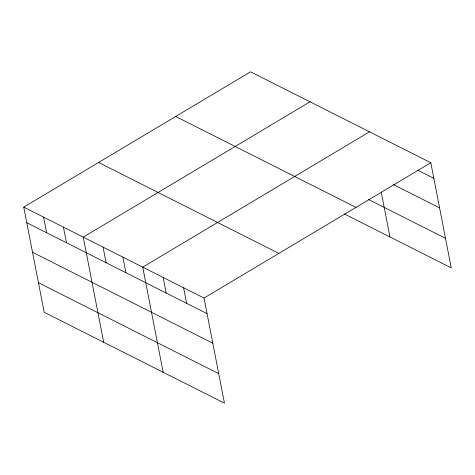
<?xml version="1.0" encoding="UTF-8"?>
<svg xmlns="http://www.w3.org/2000/svg" width="475" height="475" viewBox="0 0 475 475"><rect width="100%" height="100%" fill="white"/><g stroke="black" fill="none" stroke-linecap="round" stroke-linejoin="round"><path stroke-width="0.71" d="M23.75 207.13L204.024 298.051L224.461 403.186L44.187 312.265L23.75 207.13L250.539 71.814L430.813 162.735L451.25 267.87L344.345 213.958M310.027 101.816L83.244 237.132L103.681 342.273M369.52 131.818L142.732 267.134L163.168 372.275M204.024 298.051L430.813 162.735M418.03 170.359L433.847 178.333M393.454 184.615L439.589 207.884M368.351 199.411L445.508 238.325M175.697 116.464L355.971 207.385M98.592 162.474L278.867 253.395M26.784 222.727L207.058 313.648M32.526 252.278L212.806 343.199M38.445 282.72L218.72 373.641M381.253 192.191L389.957 236.96M183.593 287.743L186.627 303.347M163.162 277.442L166.197 293.039M122.9 257.135L125.934 272.733M103.069 247.131L106.103 262.734M63.413 227.127L66.441 242.731M43.581 217.128L46.615 232.732"/></g></svg>
